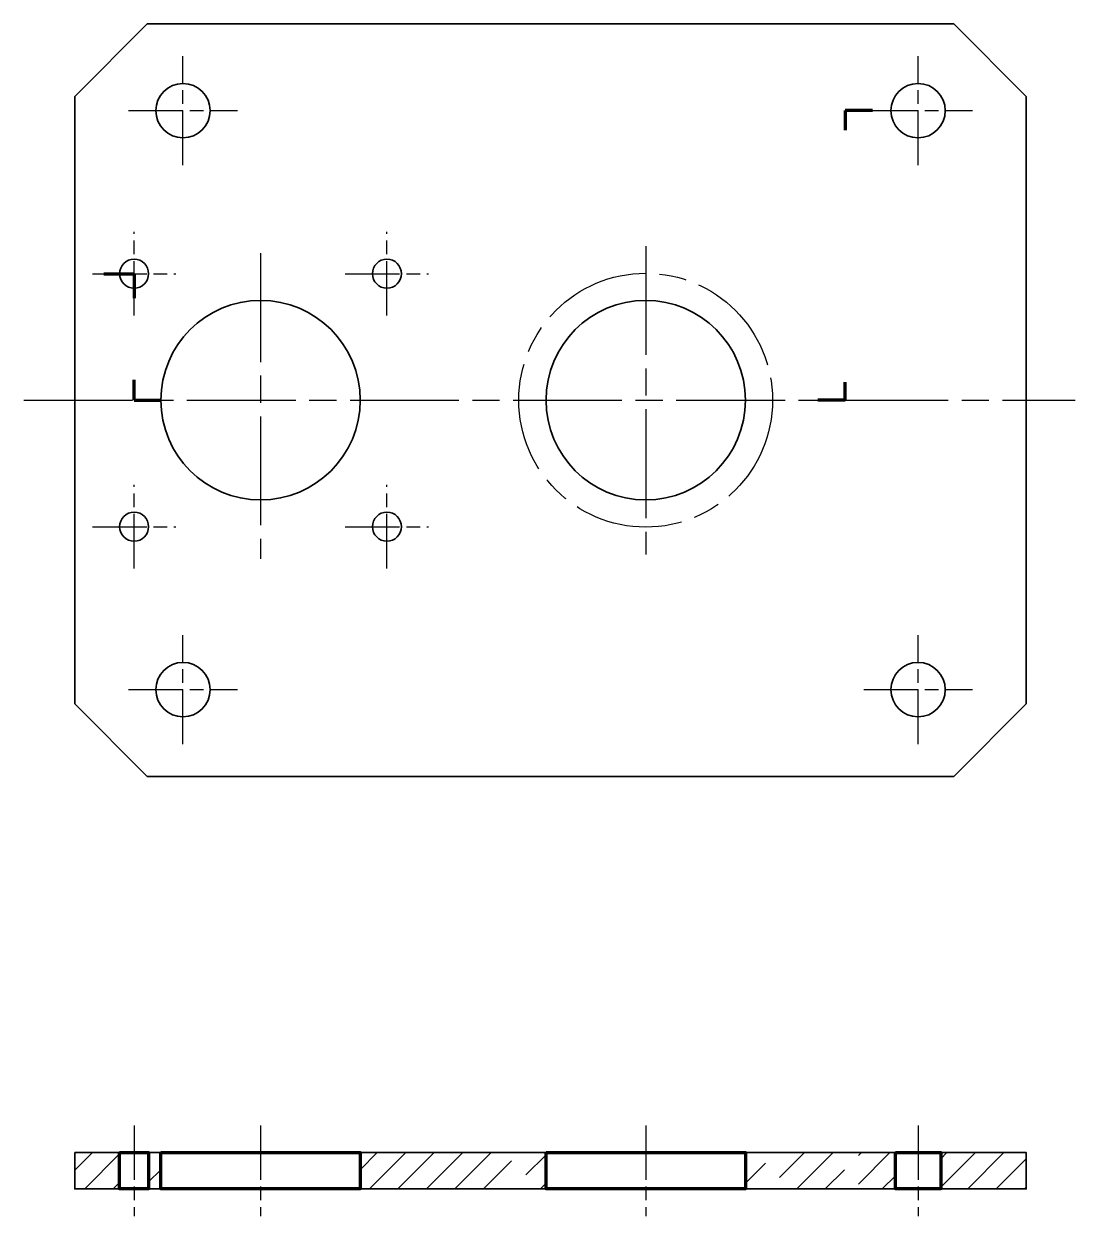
# Model space of a CAD drawing. Header units: millimetres. Extents: x 162 to 278, y 40 to 172.
import ezdxf

# ---------------------------------------------------------------- set-up
doc = ezdxf.new("R2010")
doc.units = ezdxf.units.MM
doc.linetypes.add('AM_ISO08W050', pattern=[18, 12, -1.5, 3, -1.5])
doc.linetypes.add('AM_ISO08W050x2', pattern=[9, 6, -0.75, 1.5, -0.75])
for name, color, linetype, lineweight in [('AM_7', 4, 'AM_ISO08W050', 25), ('AM_8', 1, 'Continuous', 25), ('основные', 7, 'Continuous', 35), ('оч жирные', 7, 'Continuous', 70)]:
    doc.layers.add(name, color=color, linetype=linetype, lineweight=lineweight)

msp = doc.modelspace()

# ---------------------------------------------------------------- hatches: boundary and pattern name
at = {"layer": 'AM_8'}
h = msp.add_hatch(dxfattribs=at)
h.set_pattern_fill('ANSI31', color=256, scale=0.7)
h.paths.add_polyline_path([(172.67, 47.09), (167.72, 47.09), (167.72, 43.09), (172.67, 43.09)])
h.paths.add_polyline_path([(177.22, 47.09), (175.87, 47.09), (175.87, 43.09), (177.22, 43.09)])
h.paths.add_polyline_path([(215.93, 47.09), (199.22, 47.09), (199.22, 43.09), (215.93, 43.09)])
h.paths.add_polyline_path([(219.72, 47.09), (217.5, 47.09), (217.5, 43.09), (219.72, 43.09)])
h.paths.add_polyline_path([(243.93, 47.09), (241.72, 47.09), (241.72, 43.09), (243.93, 43.09)])
h.paths.add_polyline_path([(252.64, 47.09), (245.5, 47.09), (245.5, 43.09), (252.64, 43.09)])
h.paths.add_polyline_path([(258.28, 47.09), (254.21, 47.09), (254.21, 43.09), (258.28, 43.09)])
h.paths.add_polyline_path([(272.72, 47.09), (263.28, 47.09), (263.28, 43.09), (272.72, 43.09)])

# ---------------------------------------------------------------- linework, layer by layer
at = {"layer": 'AM_7', "linetype": 'AM_ISO08W050x2'}
for p, q in [((179.66, 156), (179.66, 168)), ((260.78, 156), (260.78, 168)), ((173.66, 162), (185.66, 162)), ((254.78, 162), (266.78, 162)), ((167.72, 149.65), (167.72, 161.5)), ((272.72, 149.65), (272.72, 161.5)), ((174.27, 139.42), (174.27, 148.62)), ((202.17, 139.42), (202.17, 148.62)), ((169.67, 144.02), (178.87, 144.02)), ((197.57, 144.02), (206.77, 144.02)), ((174.27, 111.52), (174.27, 120.72)), ((202.17, 111.52), (202.17, 120.72)), ((169.67, 116.12), (178.87, 116.12)), ((197.57, 116.12), (206.77, 116.12)), ((167.72, 98.65), (167.72, 110.5)), ((272.72, 98.65), (272.72, 110.5)), ((179.66, 92.15), (179.66, 104.15)), ((260.78, 92.15), (260.78, 104.15)), ((173.66, 98.15), (185.66, 98.15)), ((254.78, 98.15), (266.78, 98.15)), ((174.27, 50.09), (174.27, 40.09)), ((188.22, 50.09), (188.22, 40.09)), ((230.72, 50.09), (230.72, 40.09)), ((260.78, 50.09), (260.78, 40.09))]:
    msp.add_line(p, q, dxfattribs=at)
at = {"layer": 'AM_7'}
for p, q in [((188.22, 146.28), (188.22, 112.58)), ((230.72, 147.07), (230.72, 113.07)), ((162.1, 130.07), (278.11, 130.07))]:
    msp.add_line(p, q, dxfattribs=at)
msp.add_circle((230.72, 130.07), 14, dxfattribs=at)
at = {"layer": 'основные'}
for p, q in [((167.72, 163.57), (167.72, 96.57)), ((272.72, 163.57), (272.72, 96.57))]:
    msp.add_line(p, q, dxfattribs=at)
for points in [[(167.72, 163.57), (175.72, 171.57), (264.72, 171.57), (272.72, 163.57)], [(167.72, 112.57), (167.72, 147.57)], [(272.72, 147.57), (272.72, 112.57)], [(272.72, 96.57), (272.72, 96.57), (264.72, 88.57), (175.72, 88.57), (167.72, 96.57)]]:
    msp.add_lwpolyline(points, dxfattribs=at)
msp.add_lwpolyline([(167.72, 47.09), (272.72, 47.09), (272.72, 43.09), (167.72, 43.09)], close=True, dxfattribs=at)
for centre, radius in [((179.66, 162), 3), ((260.78, 162), 3), ((174.27, 144.02), 1.6), ((202.17, 144.02), 1.6), ((188.22, 130.07), 11), ((230.72, 130.07), 11), ((174.27, 116.12), 1.6), ((202.17, 116.12), 1.6), ((179.66, 98.15), 3), ((260.78, 98.15), 3)]:
    msp.add_circle(centre, radius, dxfattribs=at)
at = {"layer": 'оч жирные'}
for p, q in [((255.75, 162), (252.72, 162)), ((252.72, 162), (252.72, 159.84)), ((170.91, 144.02), (174.27, 144.02)), ((174.27, 144.02), (174.27, 141.32)), ((174.27, 130.07), (174.27, 132.3)), ((252.72, 130.07), (252.72, 132.07)), ((174.27, 130.07), (177.22, 130.07)), ((252.72, 130.07), (249.73, 130.07)), ((252.72, 130.07), (252.72, 130.07))]:
    msp.add_line(p, q, dxfattribs=at)
for points in [[(172.67, 47.09), (175.87, 47.09), (175.87, 43.09), (172.67, 43.09)], [(177.22, 47.09), (199.22, 47.09), (199.22, 43.09), (177.22, 43.09)], [(219.72, 47.09), (241.72, 47.09), (241.72, 43.09), (219.72, 43.09)], [(258.28, 47.09), (263.28, 47.09), (263.28, 43.09), (258.28, 43.09)]]:
    msp.add_lwpolyline(points, close=True, dxfattribs=at)

doc.saveas('drawing.dxf')
